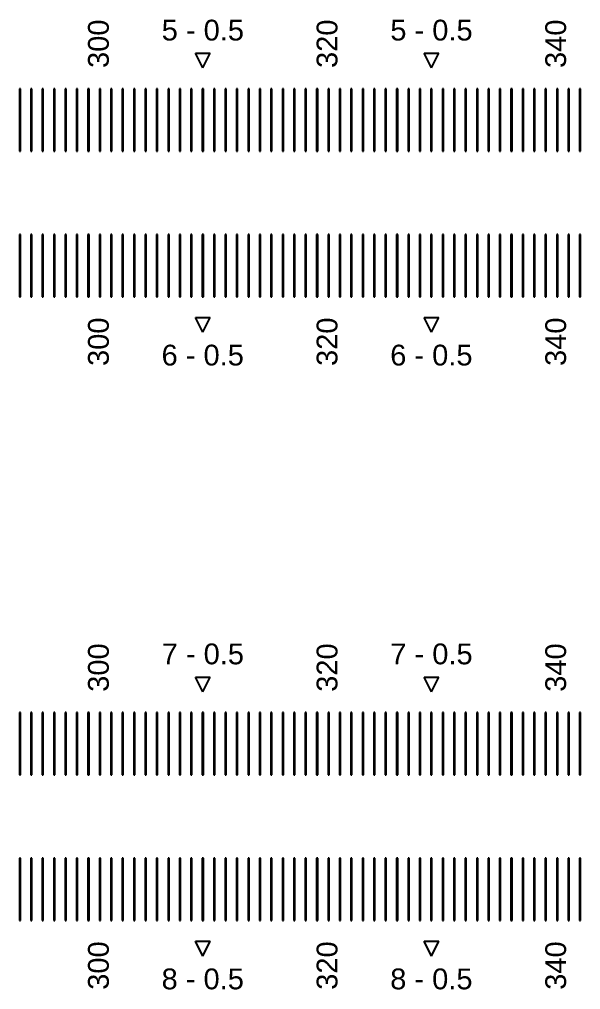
# Model space of a CAD drawing. Extents: x -24493 to 76507, y 84496 to 185496.
# Drawn here: x 26248.8 to 26518.8, y 114200.2 to 114666.7 of the extents above; entities that cross this region are included whole.
import ezdxf

# ---------------------------------------------------------------- set-up
doc = ezdxf.new("R2010")
doc.units = 13
doc.layers.add('CL - Label-1', color=120, linetype='Continuous')
doc.layers.add('CL - Label-2', color=132, linetype='Continuous')
doc.layers.add('CL - Sub-Micro', color=7, linetype='Continuous', true_color=0x47d1ff)
doc.styles.get("Standard").update_dxf_attribs({"font": 'arial.ttf'})

msp = doc.modelspace()

# ---------------------------------------------------------------- linework, layer by layer
at = {"layer": 'CL - Label-2'}
for p, q in [((26337.04, 114643.36), (26333.5, 114650.46)), ((26333.5, 114650.46), (26340.57, 114650.46)), ((26337.04, 114643.36), (26340.57, 114650.46)), ((26447.04, 114643.36), (26443.5, 114650.46)), ((26443.5, 114650.46), (26450.57, 114650.46)), ((26447.04, 114643.36), (26450.57, 114650.46)), ((26336.99, 114516.29), (26333.45, 114523.39)), ((26333.45, 114523.39), (26340.52, 114523.39)), ((26336.99, 114516.29), (26340.52, 114523.39)), ((26446.99, 114516.29), (26443.45, 114523.39)), ((26443.45, 114523.39), (26450.52, 114523.39)), ((26446.99, 114516.29), (26450.52, 114523.39)), ((26337.04, 114343.36), (26333.5, 114350.46)), ((26333.5, 114350.46), (26340.57, 114350.46)), ((26337.04, 114343.36), (26340.57, 114350.46)), ((26447.04, 114343.36), (26443.5, 114350.46)), ((26443.5, 114350.46), (26450.57, 114350.46)), ((26447.04, 114343.36), (26450.57, 114350.46)), ((26336.99, 114216.29), (26333.45, 114223.39)), ((26333.45, 114223.39), (26340.52, 114223.39)), ((26336.99, 114216.29), (26340.52, 114223.39)), ((26446.99, 114216.29), (26443.45, 114223.39)), ((26443.45, 114223.39), (26450.52, 114223.39)), ((26446.99, 114216.29), (26450.52, 114223.39))]:
    msp.add_line(p, q, dxfattribs=at)
at = {"layer": 'CL - Sub-Micro'}
for p, q in [((26248.79, 114633.36), (26248.79, 114603.36)), ((26249.29, 114633.36), (26248.79, 114633.36)), ((26249.29, 114603.36), (26249.29, 114633.36)), ((26254.29, 114633.36), (26254.29, 114603.36)), ((26254.79, 114633.36), (26254.29, 114633.36)), ((26254.79, 114603.36), (26254.79, 114633.36)), ((26259.79, 114633.36), (26259.79, 114603.36)), ((26260.29, 114633.36), (26259.79, 114633.36)), ((26260.29, 114603.36), (26260.29, 114633.36)), ((26265.29, 114633.36), (26265.29, 114603.36)), ((26265.79, 114633.36), (26265.29, 114633.36)), ((26265.79, 114603.36), (26265.79, 114633.36)), ((26270.79, 114633.36), (26270.79, 114603.36)), ((26271.29, 114633.36), (26270.79, 114633.36)), ((26271.29, 114603.36), (26271.29, 114633.36)), ((26276.29, 114633.36), (26276.29, 114603.36)), ((26276.79, 114633.36), (26276.29, 114633.36)), ((26276.79, 114603.36), (26276.79, 114633.36)), ((26281.79, 114633.36), (26281.79, 114603.36)), ((26282.29, 114633.36), (26281.79, 114633.36)), ((26282.29, 114603.36), (26282.29, 114633.36)), ((26287.29, 114633.36), (26287.29, 114603.36)), ((26287.79, 114633.36), (26287.29, 114633.36)), ((26287.79, 114603.36), (26287.79, 114633.36)), ((26292.79, 114633.36), (26292.79, 114603.36)), ((26293.29, 114633.36), (26292.79, 114633.36)), ((26293.29, 114603.36), (26293.29, 114633.36)), ((26298.29, 114633.36), (26298.29, 114603.36)), ((26298.79, 114633.36), (26298.29, 114633.36)), ((26298.79, 114603.36), (26298.79, 114633.36)), ((26303.79, 114633.36), (26303.79, 114603.36)), ((26304.29, 114633.36), (26303.79, 114633.36)), ((26304.29, 114603.36), (26304.29, 114633.36)), ((26309.29, 114633.36), (26309.29, 114603.36)), ((26309.79, 114633.36), (26309.29, 114633.36)), ((26309.79, 114603.36), (26309.79, 114633.36)), ((26314.79, 114633.36), (26314.79, 114603.36)), ((26315.29, 114633.36), (26314.79, 114633.36)), ((26315.29, 114603.36), (26315.29, 114633.36)), ((26320.29, 114633.36), (26320.29, 114603.36)), ((26320.79, 114633.36), (26320.29, 114633.36)), ((26320.79, 114603.36), (26320.79, 114633.36)), ((26325.79, 114633.36), (26325.79, 114603.36)), ((26326.29, 114633.36), (26325.79, 114633.36)), ((26326.29, 114603.36), (26326.29, 114633.36)), ((26331.29, 114633.36), (26331.29, 114603.36)), ((26331.79, 114633.36), (26331.29, 114633.36)), ((26331.79, 114603.36), (26331.79, 114633.36)), ((26336.79, 114633.36), (26336.79, 114603.36)), ((26337.29, 114633.36), (26336.79, 114633.36)), ((26337.29, 114603.36), (26337.29, 114633.36)), ((26342.29, 114633.36), (26342.29, 114603.36)), ((26342.79, 114633.36), (26342.29, 114633.36)), ((26342.79, 114603.36), (26342.79, 114633.36)), ((26347.79, 114633.36), (26347.79, 114603.36)), ((26348.29, 114633.36), (26347.79, 114633.36)), ((26348.29, 114603.36), (26348.29, 114633.36)), ((26353.29, 114633.36), (26353.29, 114603.36)), ((26353.79, 114633.36), (26353.29, 114633.36)), ((26353.79, 114603.36), (26353.79, 114633.36)), ((26358.79, 114633.36), (26358.79, 114603.36)), ((26359.29, 114633.36), (26358.79, 114633.36)), ((26359.29, 114603.36), (26359.29, 114633.36)), ((26364.29, 114633.36), (26364.29, 114603.36)), ((26364.79, 114633.36), (26364.29, 114633.36)), ((26364.79, 114603.36), (26364.79, 114633.36)), ((26369.79, 114633.36), (26369.79, 114603.36)), ((26370.29, 114633.36), (26369.79, 114633.36)), ((26370.29, 114603.36), (26370.29, 114633.36)), ((26375.29, 114633.36), (26375.29, 114603.36)), ((26375.79, 114633.36), (26375.29, 114633.36)), ((26375.79, 114603.36), (26375.79, 114633.36)), ((26380.79, 114633.36), (26380.79, 114603.36)), ((26381.29, 114633.36), (26380.79, 114633.36)), ((26381.29, 114603.36), (26381.29, 114633.36)), ((26386.29, 114633.36), (26386.29, 114603.36)), ((26386.79, 114633.36), (26386.29, 114633.36)), ((26386.79, 114603.36), (26386.79, 114633.36)), ((26391.79, 114633.36), (26391.79, 114603.36)), ((26392.29, 114633.36), (26391.79, 114633.36)), ((26392.29, 114603.36), (26392.29, 114633.36)), ((26397.29, 114633.36), (26397.29, 114603.36)), ((26397.79, 114633.36), (26397.29, 114633.36)), ((26397.79, 114603.36), (26397.79, 114633.36)), ((26402.79, 114633.36), (26402.79, 114603.36)), ((26403.29, 114633.36), (26402.79, 114633.36)), ((26403.29, 114603.36), (26403.29, 114633.36)), ((26408.29, 114633.36), (26408.29, 114603.36)), ((26408.79, 114633.36), (26408.29, 114633.36)), ((26408.79, 114603.36), (26408.79, 114633.36)), ((26413.79, 114633.36), (26413.79, 114603.36)), ((26414.29, 114633.36), (26413.79, 114633.36)), ((26414.29, 114603.36), (26414.29, 114633.36)), ((26419.29, 114633.36), (26419.29, 114603.36)), ((26419.79, 114633.36), (26419.29, 114633.36)), ((26419.79, 114603.36), (26419.79, 114633.36)), ((26424.79, 114633.36), (26424.79, 114603.36)), ((26425.29, 114633.36), (26424.79, 114633.36)), ((26425.29, 114603.36), (26425.29, 114633.36)), ((26430.29, 114633.36), (26430.29, 114603.36)), ((26430.79, 114633.36), (26430.29, 114633.36)), ((26430.79, 114603.36), (26430.79, 114633.36)), ((26435.79, 114633.36), (26435.79, 114603.36)), ((26436.29, 114633.36), (26435.79, 114633.36)), ((26436.29, 114603.36), (26436.29, 114633.36)), ((26441.29, 114633.36), (26441.29, 114603.36)), ((26441.79, 114633.36), (26441.29, 114633.36)), ((26441.79, 114603.36), (26441.79, 114633.36)), ((26446.79, 114633.36), (26446.79, 114603.36)), ((26447.29, 114633.36), (26446.79, 114633.36)), ((26447.29, 114603.36), (26447.29, 114633.36)), ((26452.29, 114633.36), (26452.29, 114603.36)), ((26452.79, 114633.36), (26452.29, 114633.36)), ((26452.79, 114603.36), (26452.79, 114633.36)), ((26457.79, 114633.36), (26457.79, 114603.36)), ((26458.29, 114633.36), (26457.79, 114633.36)), ((26458.29, 114603.36), (26458.29, 114633.36)), ((26463.29, 114633.36), (26463.29, 114603.36)), ((26463.79, 114633.36), (26463.29, 114633.36)), ((26463.79, 114603.36), (26463.79, 114633.36)), ((26468.79, 114633.36), (26468.79, 114603.36)), ((26469.29, 114633.36), (26468.79, 114633.36)), ((26469.29, 114603.36), (26469.29, 114633.36)), ((26474.29, 114633.36), (26474.29, 114603.36)), ((26474.79, 114633.36), (26474.29, 114633.36)), ((26474.79, 114603.36), (26474.79, 114633.36)), ((26479.79, 114633.36), (26479.79, 114603.36)), ((26480.29, 114633.36), (26479.79, 114633.36)), ((26480.29, 114603.36), (26480.29, 114633.36)), ((26485.29, 114633.36), (26485.29, 114603.36)), ((26485.79, 114633.36), (26485.29, 114633.36)), ((26485.79, 114603.36), (26485.79, 114633.36)), ((26490.79, 114633.36), (26490.79, 114603.36)), ((26491.29, 114633.36), (26490.79, 114633.36)), ((26491.29, 114603.36), (26491.29, 114633.36)), ((26496.29, 114633.36), (26496.29, 114603.36)), ((26496.79, 114633.36), (26496.29, 114633.36)), ((26496.79, 114603.36), (26496.79, 114633.36)), ((26501.79, 114633.36), (26501.79, 114603.36)), ((26502.29, 114633.36), (26501.79, 114633.36)), ((26502.29, 114603.36), (26502.29, 114633.36)), ((26507.29, 114633.36), (26507.29, 114603.36)), ((26507.79, 114633.36), (26507.29, 114633.36)), ((26507.79, 114603.36), (26507.79, 114633.36)), ((26512.79, 114633.36), (26512.79, 114603.36)), ((26513.29, 114633.36), (26512.79, 114633.36)), ((26513.29, 114603.36), (26513.29, 114633.36)), ((26518.29, 114633.36), (26518.29, 114603.36)), ((26518.79, 114633.36), (26518.29, 114633.36)), ((26518.79, 114603.36), (26518.79, 114633.36)), ((26248.79, 114603.36), (26249.29, 114603.36)), ((26254.29, 114603.36), (26254.79, 114603.36)), ((26259.79, 114603.36), (26260.29, 114603.36)), ((26265.29, 114603.36), (26265.79, 114603.36)), ((26270.79, 114603.36), (26271.29, 114603.36)), ((26276.29, 114603.36), (26276.79, 114603.36)), ((26281.79, 114603.36), (26282.29, 114603.36)), ((26287.29, 114603.36), (26287.79, 114603.36)), ((26292.79, 114603.36), (26293.29, 114603.36)), ((26298.29, 114603.36), (26298.79, 114603.36)), ((26303.79, 114603.36), (26304.29, 114603.36)), ((26309.29, 114603.36), (26309.79, 114603.36)), ((26314.79, 114603.36), (26315.29, 114603.36)), ((26320.29, 114603.36), (26320.79, 114603.36)), ((26325.79, 114603.36), (26326.29, 114603.36)), ((26331.29, 114603.36), (26331.79, 114603.36)), ((26336.79, 114603.36), (26337.29, 114603.36)), ((26342.29, 114603.36), (26342.79, 114603.36)), ((26347.79, 114603.36), (26348.29, 114603.36)), ((26353.29, 114603.36), (26353.79, 114603.36)), ((26358.79, 114603.36), (26359.29, 114603.36)), ((26364.29, 114603.36), (26364.79, 114603.36)), ((26369.79, 114603.36), (26370.29, 114603.36)), ((26375.29, 114603.36), (26375.79, 114603.36)), ((26380.79, 114603.36), (26381.29, 114603.36)), ((26386.29, 114603.36), (26386.79, 114603.36)), ((26391.79, 114603.36), (26392.29, 114603.36)), ((26397.29, 114603.36), (26397.79, 114603.36)), ((26402.79, 114603.36), (26403.29, 114603.36)), ((26408.29, 114603.36), (26408.79, 114603.36)), ((26413.79, 114603.36), (26414.29, 114603.36)), ((26419.29, 114603.36), (26419.79, 114603.36)), ((26424.79, 114603.36), (26425.29, 114603.36)), ((26430.29, 114603.36), (26430.79, 114603.36)), ((26435.79, 114603.36), (26436.29, 114603.36)), ((26441.29, 114603.36), (26441.79, 114603.36)), ((26446.79, 114603.36), (26447.29, 114603.36)), ((26452.29, 114603.36), (26452.79, 114603.36)), ((26457.79, 114603.36), (26458.29, 114603.36)), ((26463.29, 114603.36), (26463.79, 114603.36)), ((26468.79, 114603.36), (26469.29, 114603.36)), ((26474.29, 114603.36), (26474.79, 114603.36)), ((26479.79, 114603.36), (26480.29, 114603.36)), ((26485.29, 114603.36), (26485.79, 114603.36)), ((26490.79, 114603.36), (26491.29, 114603.36)), ((26496.29, 114603.36), (26496.79, 114603.36)), ((26501.79, 114603.36), (26502.29, 114603.36)), ((26507.29, 114603.36), (26507.79, 114603.36)), ((26512.79, 114603.36), (26513.29, 114603.36)), ((26518.29, 114603.36), (26518.79, 114603.36)), ((26248.79, 114563.36), (26248.79, 114533.36)), ((26249.29, 114563.36), (26248.79, 114563.36)), ((26249.29, 114533.36), (26249.29, 114563.36)), ((26254.29, 114563.36), (26254.29, 114533.36)), ((26254.79, 114563.36), (26254.29, 114563.36)), ((26254.79, 114533.36), (26254.79, 114563.36)), ((26259.79, 114563.36), (26259.79, 114533.36)), ((26260.29, 114563.36), (26259.79, 114563.36)), ((26260.29, 114533.36), (26260.29, 114563.36)), ((26265.29, 114563.36), (26265.29, 114533.36)), ((26265.79, 114563.36), (26265.29, 114563.36)), ((26265.79, 114533.36), (26265.79, 114563.36)), ((26270.79, 114563.36), (26270.79, 114533.36)), ((26271.29, 114563.36), (26270.79, 114563.36)), ((26271.29, 114533.36), (26271.29, 114563.36)), ((26276.29, 114563.36), (26276.29, 114533.36)), ((26276.79, 114563.36), (26276.29, 114563.36)), ((26276.79, 114533.36), (26276.79, 114563.36)), ((26281.79, 114563.36), (26281.79, 114533.36)), ((26282.29, 114563.36), (26281.79, 114563.36)), ((26282.29, 114533.36), (26282.29, 114563.36)), ((26287.29, 114563.36), (26287.29, 114533.36)), ((26287.79, 114563.36), (26287.29, 114563.36)), ((26287.79, 114533.36), (26287.79, 114563.36)), ((26292.79, 114563.36), (26292.79, 114533.36)), ((26293.29, 114563.36), (26292.79, 114563.36)), ((26293.29, 114533.36), (26293.29, 114563.36)), ((26298.29, 114563.36), (26298.29, 114533.36)), ((26298.79, 114563.36), (26298.29, 114563.36)), ((26298.79, 114533.36), (26298.79, 114563.36)), ((26303.79, 114563.36), (26303.79, 114533.36)), ((26304.29, 114563.36), (26303.79, 114563.36)), ((26304.29, 114533.36), (26304.29, 114563.36)), ((26309.29, 114563.36), (26309.29, 114533.36)), ((26309.79, 114563.36), (26309.29, 114563.36)), ((26309.79, 114533.36), (26309.79, 114563.36)), ((26314.79, 114563.36), (26314.79, 114533.36)), ((26315.29, 114563.36), (26314.79, 114563.36)), ((26315.29, 114533.36), (26315.29, 114563.36)), ((26320.29, 114563.36), (26320.29, 114533.36)), ((26320.79, 114563.36), (26320.29, 114563.36)), ((26320.79, 114533.36), (26320.79, 114563.36)), ((26325.79, 114563.36), (26325.79, 114533.36)), ((26326.29, 114563.36), (26325.79, 114563.36)), ((26326.29, 114533.36), (26326.29, 114563.36)), ((26331.29, 114563.36), (26331.29, 114533.36)), ((26331.79, 114563.36), (26331.29, 114563.36)), ((26331.79, 114533.36), (26331.79, 114563.36)), ((26336.79, 114563.36), (26336.79, 114533.36)), ((26337.29, 114563.36), (26336.79, 114563.36)), ((26337.29, 114533.36), (26337.29, 114563.36)), ((26342.29, 114563.36), (26342.29, 114533.36)), ((26342.79, 114563.36), (26342.29, 114563.36)), ((26342.79, 114533.36), (26342.79, 114563.36)), ((26347.79, 114563.36), (26347.79, 114533.36)), ((26348.29, 114563.36), (26347.79, 114563.36)), ((26348.29, 114533.36), (26348.29, 114563.36)), ((26353.29, 114563.36), (26353.29, 114533.36)), ((26353.79, 114563.36), (26353.29, 114563.36)), ((26353.79, 114533.36), (26353.79, 114563.36)), ((26358.79, 114563.36), (26358.79, 114533.36)), ((26359.29, 114563.36), (26358.79, 114563.36)), ((26359.29, 114533.36), (26359.29, 114563.36)), ((26364.29, 114563.36), (26364.29, 114533.36)), ((26364.79, 114563.36), (26364.29, 114563.36)), ((26364.79, 114533.36), (26364.79, 114563.36)), ((26369.79, 114563.36), (26369.79, 114533.36)), ((26370.29, 114563.36), (26369.79, 114563.36)), ((26370.29, 114533.36), (26370.29, 114563.36)), ((26375.29, 114563.36), (26375.29, 114533.36)), ((26375.79, 114563.36), (26375.29, 114563.36)), ((26375.79, 114533.36), (26375.79, 114563.36)), ((26380.79, 114563.36), (26380.79, 114533.36)), ((26381.29, 114563.36), (26380.79, 114563.36)), ((26381.29, 114533.36), (26381.29, 114563.36)), ((26386.29, 114563.36), (26386.29, 114533.36)), ((26386.79, 114563.36), (26386.29, 114563.36)), ((26386.79, 114533.36), (26386.79, 114563.36)), ((26391.79, 114563.36), (26391.79, 114533.36)), ((26392.29, 114563.36), (26391.79, 114563.36)), ((26392.29, 114533.36), (26392.29, 114563.36)), ((26397.29, 114563.36), (26397.29, 114533.36)), ((26397.79, 114563.36), (26397.29, 114563.36)), ((26397.79, 114533.36), (26397.79, 114563.36)), ((26402.79, 114563.36), (26402.79, 114533.36)), ((26403.29, 114563.36), (26402.79, 114563.36)), ((26403.29, 114533.36), (26403.29, 114563.36)), ((26408.29, 114563.36), (26408.29, 114533.36)), ((26408.79, 114563.36), (26408.29, 114563.36)), ((26408.79, 114533.36), (26408.79, 114563.36)), ((26413.79, 114563.36), (26413.79, 114533.36)), ((26414.29, 114563.36), (26413.79, 114563.36)), ((26414.29, 114533.36), (26414.29, 114563.36)), ((26419.29, 114563.36), (26419.29, 114533.36)), ((26419.79, 114563.36), (26419.29, 114563.36)), ((26419.79, 114533.36), (26419.79, 114563.36)), ((26424.79, 114563.36), (26424.79, 114533.36)), ((26425.29, 114563.36), (26424.79, 114563.36)), ((26425.29, 114533.36), (26425.29, 114563.36)), ((26430.29, 114563.36), (26430.29, 114533.36)), ((26430.79, 114563.36), (26430.29, 114563.36)), ((26430.79, 114533.36), (26430.79, 114563.36)), ((26435.79, 114563.36), (26435.79, 114533.36)), ((26436.29, 114563.36), (26435.79, 114563.36)), ((26436.29, 114533.36), (26436.29, 114563.36)), ((26441.29, 114563.36), (26441.29, 114533.36)), ((26441.79, 114563.36), (26441.29, 114563.36)), ((26441.79, 114533.36), (26441.79, 114563.36)), ((26446.79, 114563.36), (26446.79, 114533.36)), ((26447.29, 114563.36), (26446.79, 114563.36)), ((26447.29, 114533.36), (26447.29, 114563.36)), ((26452.29, 114563.36), (26452.29, 114533.36)), ((26452.79, 114563.36), (26452.29, 114563.36)), ((26452.79, 114533.36), (26452.79, 114563.36)), ((26457.79, 114563.36), (26457.79, 114533.36)), ((26458.29, 114563.36), (26457.79, 114563.36)), ((26458.29, 114533.36), (26458.29, 114563.36)), ((26463.29, 114563.36), (26463.29, 114533.36)), ((26463.79, 114563.36), (26463.29, 114563.36)), ((26463.79, 114533.36), (26463.79, 114563.36)), ((26468.79, 114563.36), (26468.79, 114533.36)), ((26469.29, 114563.36), (26468.79, 114563.36)), ((26469.29, 114533.36), (26469.29, 114563.36)), ((26474.29, 114563.36), (26474.29, 114533.36)), ((26474.79, 114563.36), (26474.29, 114563.36)), ((26474.79, 114533.36), (26474.79, 114563.36)), ((26479.79, 114563.36), (26479.79, 114533.36)), ((26480.29, 114563.36), (26479.79, 114563.36)), ((26480.29, 114533.36), (26480.29, 114563.36)), ((26485.29, 114563.36), (26485.29, 114533.36)), ((26485.79, 114563.36), (26485.29, 114563.36)), ((26485.79, 114533.36), (26485.79, 114563.36)), ((26490.79, 114563.36), (26490.79, 114533.36)), ((26491.29, 114563.36), (26490.79, 114563.36)), ((26491.29, 114533.36), (26491.29, 114563.36)), ((26496.29, 114563.36), (26496.29, 114533.36)), ((26496.79, 114563.36), (26496.29, 114563.36)), ((26496.79, 114533.36), (26496.79, 114563.36)), ((26501.79, 114563.36), (26501.79, 114533.36)), ((26502.29, 114563.36), (26501.79, 114563.36)), ((26502.29, 114533.36), (26502.29, 114563.36)), ((26507.29, 114563.36), (26507.29, 114533.36)), ((26507.79, 114563.36), (26507.29, 114563.36)), ((26507.79, 114533.36), (26507.79, 114563.36)), ((26512.79, 114563.36), (26512.79, 114533.36)), ((26513.29, 114563.36), (26512.79, 114563.36)), ((26513.29, 114533.36), (26513.29, 114563.36)), ((26518.29, 114563.36), (26518.29, 114533.36)), ((26518.79, 114563.36), (26518.29, 114563.36)), ((26518.79, 114533.36), (26518.79, 114563.36)), ((26248.79, 114533.36), (26249.29, 114533.36)), ((26254.29, 114533.36), (26254.79, 114533.36)), ((26259.79, 114533.36), (26260.29, 114533.36)), ((26265.29, 114533.36), (26265.79, 114533.36)), ((26270.79, 114533.36), (26271.29, 114533.36)), ((26276.29, 114533.36), (26276.79, 114533.36)), ((26281.79, 114533.36), (26282.29, 114533.36)), ((26287.29, 114533.36), (26287.79, 114533.36)), ((26292.79, 114533.36), (26293.29, 114533.36)), ((26298.29, 114533.36), (26298.79, 114533.36)), ((26303.79, 114533.36), (26304.29, 114533.36)), ((26309.29, 114533.36), (26309.79, 114533.36)), ((26314.79, 114533.36), (26315.29, 114533.36)), ((26320.29, 114533.36), (26320.79, 114533.36)), ((26325.79, 114533.36), (26326.29, 114533.36)), ((26331.29, 114533.36), (26331.79, 114533.36)), ((26336.79, 114533.36), (26337.29, 114533.36)), ((26342.29, 114533.36), (26342.79, 114533.36)), ((26347.79, 114533.36), (26348.29, 114533.36)), ((26353.29, 114533.36), (26353.79, 114533.36)), ((26358.79, 114533.36), (26359.29, 114533.36)), ((26364.29, 114533.36), (26364.79, 114533.36)), ((26369.79, 114533.36), (26370.29, 114533.36)), ((26375.29, 114533.36), (26375.79, 114533.36)), ((26380.79, 114533.36), (26381.29, 114533.36)), ((26386.29, 114533.36), (26386.79, 114533.36)), ((26391.79, 114533.36), (26392.29, 114533.36)), ((26397.29, 114533.36), (26397.79, 114533.36)), ((26402.79, 114533.36), (26403.29, 114533.36)), ((26408.29, 114533.36), (26408.79, 114533.36)), ((26413.79, 114533.36), (26414.29, 114533.36)), ((26419.29, 114533.36), (26419.79, 114533.36)), ((26424.79, 114533.36), (26425.29, 114533.36)), ((26430.29, 114533.36), (26430.79, 114533.36)), ((26435.79, 114533.36), (26436.29, 114533.36)), ((26441.29, 114533.36), (26441.79, 114533.36)), ((26446.79, 114533.36), (26447.29, 114533.36)), ((26452.29, 114533.36), (26452.79, 114533.36)), ((26457.79, 114533.36), (26458.29, 114533.36)), ((26463.29, 114533.36), (26463.79, 114533.36)), ((26468.79, 114533.36), (26469.29, 114533.36)), ((26474.29, 114533.36), (26474.79, 114533.36)), ((26479.79, 114533.36), (26480.29, 114533.36)), ((26485.29, 114533.36), (26485.79, 114533.36)), ((26490.79, 114533.36), (26491.29, 114533.36)), ((26496.29, 114533.36), (26496.79, 114533.36)), ((26501.79, 114533.36), (26502.29, 114533.36)), ((26507.29, 114533.36), (26507.79, 114533.36)), ((26512.79, 114533.36), (26513.29, 114533.36)), ((26518.29, 114533.36), (26518.79, 114533.36)), ((26248.79, 114333.36), (26248.79, 114303.36)), ((26249.29, 114333.36), (26248.79, 114333.36)), ((26249.29, 114303.36), (26249.29, 114333.36)), ((26254.29, 114333.36), (26254.29, 114303.36)), ((26254.79, 114333.36), (26254.29, 114333.36)), ((26254.79, 114303.36), (26254.79, 114333.36)), ((26259.79, 114333.36), (26259.79, 114303.36)), ((26260.29, 114333.36), (26259.79, 114333.36)), ((26260.29, 114303.36), (26260.29, 114333.36)), ((26265.29, 114333.36), (26265.29, 114303.36)), ((26265.79, 114333.36), (26265.29, 114333.36)), ((26265.79, 114303.36), (26265.79, 114333.36)), ((26270.79, 114333.36), (26270.79, 114303.36)), ((26271.29, 114333.36), (26270.79, 114333.36)), ((26271.29, 114303.36), (26271.29, 114333.36)), ((26276.29, 114333.36), (26276.29, 114303.36)), ((26276.79, 114333.36), (26276.29, 114333.36)), ((26276.79, 114303.36), (26276.79, 114333.36)), ((26281.79, 114333.36), (26281.79, 114303.36)), ((26282.29, 114333.36), (26281.79, 114333.36)), ((26282.29, 114303.36), (26282.29, 114333.36)), ((26287.29, 114333.36), (26287.29, 114303.36)), ((26287.79, 114333.36), (26287.29, 114333.36)), ((26287.79, 114303.36), (26287.79, 114333.36)), ((26292.79, 114333.36), (26292.79, 114303.36)), ((26293.29, 114333.36), (26292.79, 114333.36)), ((26293.29, 114303.36), (26293.29, 114333.36)), ((26298.29, 114333.36), (26298.29, 114303.36)), ((26298.79, 114333.36), (26298.29, 114333.36)), ((26298.79, 114303.36), (26298.79, 114333.36)), ((26303.79, 114333.36), (26303.79, 114303.36)), ((26304.29, 114333.36), (26303.79, 114333.36)), ((26304.29, 114303.36), (26304.29, 114333.36)), ((26309.29, 114333.36), (26309.29, 114303.36)), ((26309.79, 114333.36), (26309.29, 114333.36)), ((26309.79, 114303.36), (26309.79, 114333.36)), ((26314.79, 114333.36), (26314.79, 114303.36)), ((26315.29, 114333.36), (26314.79, 114333.36)), ((26315.29, 114303.36), (26315.29, 114333.36)), ((26320.29, 114333.36), (26320.29, 114303.36)), ((26320.79, 114333.36), (26320.29, 114333.36)), ((26320.79, 114303.36), (26320.79, 114333.36)), ((26325.79, 114333.36), (26325.79, 114303.36)), ((26326.29, 114333.36), (26325.79, 114333.36)), ((26326.29, 114303.36), (26326.29, 114333.36)), ((26331.29, 114333.36), (26331.29, 114303.36)), ((26331.79, 114333.36), (26331.29, 114333.36)), ((26331.79, 114303.36), (26331.79, 114333.36)), ((26336.79, 114333.36), (26336.79, 114303.36)), ((26337.29, 114333.36), (26336.79, 114333.36)), ((26337.29, 114303.36), (26337.29, 114333.36)), ((26342.29, 114333.36), (26342.29, 114303.36)), ((26342.79, 114333.36), (26342.29, 114333.36)), ((26342.79, 114303.36), (26342.79, 114333.36)), ((26347.79, 114333.36), (26347.79, 114303.36)), ((26348.29, 114333.36), (26347.79, 114333.36)), ((26348.29, 114303.36), (26348.29, 114333.36)), ((26353.29, 114333.36), (26353.29, 114303.36)), ((26353.79, 114333.36), (26353.29, 114333.36)), ((26353.79, 114303.36), (26353.79, 114333.36)), ((26358.79, 114333.36), (26358.79, 114303.36)), ((26359.29, 114333.36), (26358.79, 114333.36)), ((26359.29, 114303.36), (26359.29, 114333.36)), ((26364.29, 114333.36), (26364.29, 114303.36)), ((26364.79, 114333.36), (26364.29, 114333.36)), ((26364.79, 114303.36), (26364.79, 114333.36)), ((26369.79, 114333.36), (26369.79, 114303.36)), ((26370.29, 114333.36), (26369.79, 114333.36)), ((26370.29, 114303.36), (26370.29, 114333.36)), ((26375.29, 114333.36), (26375.29, 114303.36)), ((26375.79, 114333.36), (26375.29, 114333.36)), ((26375.79, 114303.36), (26375.79, 114333.36)), ((26380.79, 114333.36), (26380.79, 114303.36)), ((26381.29, 114333.36), (26380.79, 114333.36)), ((26381.29, 114303.36), (26381.29, 114333.36)), ((26386.29, 114333.36), (26386.29, 114303.36)), ((26386.79, 114333.36), (26386.29, 114333.36)), ((26386.79, 114303.36), (26386.79, 114333.36)), ((26391.79, 114333.36), (26391.79, 114303.36)), ((26392.29, 114333.36), (26391.79, 114333.36)), ((26392.29, 114303.36), (26392.29, 114333.36)), ((26397.29, 114333.36), (26397.29, 114303.36)), ((26397.79, 114333.36), (26397.29, 114333.36)), ((26397.79, 114303.36), (26397.79, 114333.36)), ((26402.79, 114333.36), (26402.79, 114303.36)), ((26403.29, 114333.36), (26402.79, 114333.36)), ((26403.29, 114303.36), (26403.29, 114333.36)), ((26408.29, 114333.36), (26408.29, 114303.36)), ((26408.79, 114333.36), (26408.29, 114333.36)), ((26408.79, 114303.36), (26408.79, 114333.36)), ((26413.79, 114333.36), (26413.79, 114303.36)), ((26414.29, 114333.36), (26413.79, 114333.36)), ((26414.29, 114303.36), (26414.29, 114333.36)), ((26419.29, 114333.36), (26419.29, 114303.36)), ((26419.79, 114333.36), (26419.29, 114333.36)), ((26419.79, 114303.36), (26419.79, 114333.36)), ((26424.79, 114333.36), (26424.79, 114303.36)), ((26425.29, 114333.36), (26424.79, 114333.36)), ((26425.29, 114303.36), (26425.29, 114333.36)), ((26430.29, 114333.36), (26430.29, 114303.36)), ((26430.79, 114333.36), (26430.29, 114333.36)), ((26430.79, 114303.36), (26430.79, 114333.36)), ((26435.79, 114333.36), (26435.79, 114303.36)), ((26436.29, 114333.36), (26435.79, 114333.36)), ((26436.29, 114303.36), (26436.29, 114333.36)), ((26441.29, 114333.36), (26441.29, 114303.36)), ((26441.79, 114333.36), (26441.29, 114333.36)), ((26441.79, 114303.36), (26441.79, 114333.36)), ((26446.79, 114333.36), (26446.79, 114303.36)), ((26447.29, 114333.36), (26446.79, 114333.36)), ((26447.29, 114303.36), (26447.29, 114333.36)), ((26452.29, 114333.36), (26452.29, 114303.36)), ((26452.79, 114333.36), (26452.29, 114333.36)), ((26452.79, 114303.36), (26452.79, 114333.36)), ((26457.79, 114333.36), (26457.79, 114303.36)), ((26458.29, 114333.36), (26457.79, 114333.36)), ((26458.29, 114303.36), (26458.29, 114333.36)), ((26463.29, 114333.36), (26463.29, 114303.36)), ((26463.79, 114333.36), (26463.29, 114333.36)), ((26463.79, 114303.36), (26463.79, 114333.36)), ((26468.79, 114333.36), (26468.79, 114303.36)), ((26469.29, 114333.36), (26468.79, 114333.36)), ((26469.29, 114303.36), (26469.29, 114333.36)), ((26474.29, 114333.36), (26474.29, 114303.36)), ((26474.79, 114333.36), (26474.29, 114333.36)), ((26474.79, 114303.36), (26474.79, 114333.36)), ((26479.79, 114333.36), (26479.79, 114303.36)), ((26480.29, 114333.36), (26479.79, 114333.36)), ((26480.29, 114303.36), (26480.29, 114333.36)), ((26485.29, 114333.36), (26485.29, 114303.36)), ((26485.79, 114333.36), (26485.29, 114333.36)), ((26485.79, 114303.36), (26485.79, 114333.36)), ((26490.79, 114333.36), (26490.79, 114303.36)), ((26491.29, 114333.36), (26490.79, 114333.36)), ((26491.29, 114303.36), (26491.29, 114333.36)), ((26496.29, 114333.36), (26496.29, 114303.36)), ((26496.79, 114333.36), (26496.29, 114333.36)), ((26496.79, 114303.36), (26496.79, 114333.36)), ((26501.79, 114333.36), (26501.79, 114303.36)), ((26502.29, 114333.36), (26501.79, 114333.36)), ((26502.29, 114303.36), (26502.29, 114333.36)), ((26507.29, 114333.36), (26507.29, 114303.36)), ((26507.79, 114333.36), (26507.29, 114333.36)), ((26507.79, 114303.36), (26507.79, 114333.36)), ((26512.79, 114333.36), (26512.79, 114303.36)), ((26513.29, 114333.36), (26512.79, 114333.36)), ((26513.29, 114303.36), (26513.29, 114333.36)), ((26518.29, 114333.36), (26518.29, 114303.36)), ((26518.79, 114333.36), (26518.29, 114333.36)), ((26518.79, 114303.36), (26518.79, 114333.36)), ((26248.79, 114303.36), (26249.29, 114303.36)), ((26254.29, 114303.36), (26254.79, 114303.36)), ((26259.79, 114303.36), (26260.29, 114303.36)), ((26265.29, 114303.36), (26265.79, 114303.36)), ((26270.79, 114303.36), (26271.29, 114303.36)), ((26276.29, 114303.36), (26276.79, 114303.36)), ((26281.79, 114303.36), (26282.29, 114303.36)), ((26287.29, 114303.36), (26287.79, 114303.36)), ((26292.79, 114303.36), (26293.29, 114303.36)), ((26298.29, 114303.36), (26298.79, 114303.36)), ((26303.79, 114303.36), (26304.29, 114303.36)), ((26309.29, 114303.36), (26309.79, 114303.36)), ((26314.79, 114303.36), (26315.29, 114303.36)), ((26320.29, 114303.36), (26320.79, 114303.36)), ((26325.79, 114303.36), (26326.29, 114303.36)), ((26331.29, 114303.36), (26331.79, 114303.36)), ((26336.79, 114303.36), (26337.29, 114303.36)), ((26342.29, 114303.36), (26342.79, 114303.36)), ((26347.79, 114303.36), (26348.29, 114303.36)), ((26353.29, 114303.36), (26353.79, 114303.36)), ((26358.79, 114303.36), (26359.29, 114303.36)), ((26364.29, 114303.36), (26364.79, 114303.36)), ((26369.79, 114303.36), (26370.29, 114303.36)), ((26375.29, 114303.36), (26375.79, 114303.36)), ((26380.79, 114303.36), (26381.29, 114303.36)), ((26386.29, 114303.36), (26386.79, 114303.36)), ((26391.79, 114303.36), (26392.29, 114303.36)), ((26397.29, 114303.36), (26397.79, 114303.36)), ((26402.79, 114303.36), (26403.29, 114303.36)), ((26408.29, 114303.36), (26408.79, 114303.36)), ((26413.79, 114303.36), (26414.29, 114303.36)), ((26419.29, 114303.36), (26419.79, 114303.36)), ((26424.79, 114303.36), (26425.29, 114303.36)), ((26430.29, 114303.36), (26430.79, 114303.36)), ((26435.79, 114303.36), (26436.29, 114303.36)), ((26441.29, 114303.36), (26441.79, 114303.36)), ((26446.79, 114303.36), (26447.29, 114303.36)), ((26452.29, 114303.36), (26452.79, 114303.36)), ((26457.79, 114303.36), (26458.29, 114303.36)), ((26463.29, 114303.36), (26463.79, 114303.36)), ((26468.79, 114303.36), (26469.29, 114303.36)), ((26474.29, 114303.36), (26474.79, 114303.36)), ((26479.79, 114303.36), (26480.29, 114303.36)), ((26485.29, 114303.36), (26485.79, 114303.36)), ((26490.79, 114303.36), (26491.29, 114303.36)), ((26496.29, 114303.36), (26496.79, 114303.36)), ((26501.79, 114303.36), (26502.29, 114303.36)), ((26507.29, 114303.36), (26507.79, 114303.36)), ((26512.79, 114303.36), (26513.29, 114303.36)), ((26518.29, 114303.36), (26518.79, 114303.36)), ((26248.79, 114263.36), (26248.79, 114233.36)), ((26249.29, 114263.36), (26248.79, 114263.36)), ((26249.29, 114233.36), (26249.29, 114263.36)), ((26254.29, 114263.36), (26254.29, 114233.36)), ((26254.79, 114263.36), (26254.29, 114263.36)), ((26254.79, 114233.36), (26254.79, 114263.36)), ((26259.79, 114263.36), (26259.79, 114233.36)), ((26260.29, 114263.36), (26259.79, 114263.36)), ((26260.29, 114233.36), (26260.29, 114263.36)), ((26265.29, 114263.36), (26265.29, 114233.36)), ((26265.79, 114263.36), (26265.29, 114263.36)), ((26265.79, 114233.36), (26265.79, 114263.36)), ((26270.79, 114263.36), (26270.79, 114233.36)), ((26271.29, 114263.36), (26270.79, 114263.36)), ((26271.29, 114233.36), (26271.29, 114263.36)), ((26276.29, 114263.36), (26276.29, 114233.36)), ((26276.79, 114263.36), (26276.29, 114263.36)), ((26276.79, 114233.36), (26276.79, 114263.36)), ((26281.79, 114263.36), (26281.79, 114233.36)), ((26282.29, 114263.36), (26281.79, 114263.36)), ((26282.29, 114233.36), (26282.29, 114263.36)), ((26287.29, 114263.36), (26287.29, 114233.36)), ((26287.79, 114263.36), (26287.29, 114263.36)), ((26287.79, 114233.36), (26287.79, 114263.36)), ((26292.79, 114263.36), (26292.79, 114233.36)), ((26293.29, 114263.36), (26292.79, 114263.36)), ((26293.29, 114233.36), (26293.29, 114263.36)), ((26298.29, 114263.36), (26298.29, 114233.36)), ((26298.79, 114263.36), (26298.29, 114263.36)), ((26298.79, 114233.36), (26298.79, 114263.36)), ((26303.79, 114263.36), (26303.79, 114233.36)), ((26304.29, 114263.36), (26303.79, 114263.36)), ((26304.29, 114233.36), (26304.29, 114263.36)), ((26309.29, 114263.36), (26309.29, 114233.36)), ((26309.79, 114263.36), (26309.29, 114263.36)), ((26309.79, 114233.36), (26309.79, 114263.36)), ((26314.79, 114263.36), (26314.79, 114233.36)), ((26315.29, 114263.36), (26314.79, 114263.36)), ((26315.29, 114233.36), (26315.29, 114263.36)), ((26320.29, 114263.36), (26320.29, 114233.36)), ((26320.79, 114263.36), (26320.29, 114263.36)), ((26320.79, 114233.36), (26320.79, 114263.36)), ((26325.79, 114263.36), (26325.79, 114233.36)), ((26326.29, 114263.36), (26325.79, 114263.36)), ((26326.29, 114233.36), (26326.29, 114263.36)), ((26331.29, 114263.36), (26331.29, 114233.36)), ((26331.79, 114263.36), (26331.29, 114263.36)), ((26331.79, 114233.36), (26331.79, 114263.36)), ((26336.79, 114263.36), (26336.79, 114233.36)), ((26337.29, 114263.36), (26336.79, 114263.36)), ((26337.29, 114233.36), (26337.29, 114263.36)), ((26342.29, 114263.36), (26342.29, 114233.36)), ((26342.79, 114263.36), (26342.29, 114263.36)), ((26342.79, 114233.36), (26342.79, 114263.36)), ((26347.79, 114263.36), (26347.79, 114233.36)), ((26348.29, 114263.36), (26347.79, 114263.36)), ((26348.29, 114233.36), (26348.29, 114263.36)), ((26353.29, 114263.36), (26353.29, 114233.36)), ((26353.79, 114263.36), (26353.29, 114263.36)), ((26353.79, 114233.36), (26353.79, 114263.36)), ((26358.79, 114263.36), (26358.79, 114233.36)), ((26359.29, 114263.36), (26358.79, 114263.36)), ((26359.29, 114233.36), (26359.29, 114263.36)), ((26364.29, 114263.36), (26364.29, 114233.36)), ((26364.79, 114263.36), (26364.29, 114263.36)), ((26364.79, 114233.36), (26364.79, 114263.36)), ((26369.79, 114263.36), (26369.79, 114233.36)), ((26370.29, 114263.36), (26369.79, 114263.36)), ((26370.29, 114233.36), (26370.29, 114263.36)), ((26375.29, 114263.36), (26375.29, 114233.36)), ((26375.79, 114263.36), (26375.29, 114263.36)), ((26375.79, 114233.36), (26375.79, 114263.36)), ((26380.79, 114263.36), (26380.79, 114233.36)), ((26381.29, 114263.36), (26380.79, 114263.36)), ((26381.29, 114233.36), (26381.29, 114263.36)), ((26386.29, 114263.36), (26386.29, 114233.36)), ((26386.79, 114263.36), (26386.29, 114263.36)), ((26386.79, 114233.36), (26386.79, 114263.36)), ((26391.79, 114263.36), (26391.79, 114233.36)), ((26392.29, 114263.36), (26391.79, 114263.36)), ((26392.29, 114233.36), (26392.29, 114263.36)), ((26397.29, 114263.36), (26397.29, 114233.36)), ((26397.79, 114263.36), (26397.29, 114263.36)), ((26397.79, 114233.36), (26397.79, 114263.36)), ((26402.79, 114263.36), (26402.79, 114233.36)), ((26403.29, 114263.36), (26402.79, 114263.36)), ((26403.29, 114233.36), (26403.29, 114263.36)), ((26408.29, 114263.36), (26408.29, 114233.36)), ((26408.79, 114263.36), (26408.29, 114263.36)), ((26408.79, 114233.36), (26408.79, 114263.36)), ((26413.79, 114263.36), (26413.79, 114233.36)), ((26414.29, 114263.36), (26413.79, 114263.36)), ((26414.29, 114233.36), (26414.29, 114263.36)), ((26419.29, 114263.36), (26419.29, 114233.36)), ((26419.79, 114263.36), (26419.29, 114263.36)), ((26419.79, 114233.36), (26419.79, 114263.36)), ((26424.79, 114263.36), (26424.79, 114233.36)), ((26425.29, 114263.36), (26424.79, 114263.36)), ((26425.29, 114233.36), (26425.29, 114263.36)), ((26430.29, 114263.36), (26430.29, 114233.36)), ((26430.79, 114263.36), (26430.29, 114263.36)), ((26430.79, 114233.36), (26430.79, 114263.36)), ((26435.79, 114263.36), (26435.79, 114233.36)), ((26436.29, 114263.36), (26435.79, 114263.36)), ((26436.29, 114233.36), (26436.29, 114263.36)), ((26441.29, 114263.36), (26441.29, 114233.36)), ((26441.79, 114263.36), (26441.29, 114263.36)), ((26441.79, 114233.36), (26441.79, 114263.36)), ((26446.79, 114263.36), (26446.79, 114233.36)), ((26447.29, 114263.36), (26446.79, 114263.36)), ((26447.29, 114233.36), (26447.29, 114263.36)), ((26452.29, 114263.36), (26452.29, 114233.36)), ((26452.79, 114263.36), (26452.29, 114263.36)), ((26452.79, 114233.36), (26452.79, 114263.36)), ((26457.79, 114263.36), (26457.79, 114233.36)), ((26458.29, 114263.36), (26457.79, 114263.36)), ((26458.29, 114233.36), (26458.29, 114263.36)), ((26463.29, 114263.36), (26463.29, 114233.36)), ((26463.79, 114263.36), (26463.29, 114263.36)), ((26463.79, 114233.36), (26463.79, 114263.36)), ((26468.79, 114263.36), (26468.79, 114233.36)), ((26469.29, 114263.36), (26468.79, 114263.36)), ((26469.29, 114233.36), (26469.29, 114263.36)), ((26474.29, 114263.36), (26474.29, 114233.36)), ((26474.79, 114263.36), (26474.29, 114263.36)), ((26474.79, 114233.36), (26474.79, 114263.36)), ((26479.79, 114263.36), (26479.79, 114233.36)), ((26480.29, 114263.36), (26479.79, 114263.36)), ((26480.29, 114233.36), (26480.29, 114263.36)), ((26485.29, 114263.36), (26485.29, 114233.36)), ((26485.79, 114263.36), (26485.29, 114263.36)), ((26485.79, 114233.36), (26485.79, 114263.36)), ((26490.79, 114263.36), (26490.79, 114233.36)), ((26491.29, 114263.36), (26490.79, 114263.36)), ((26491.29, 114233.36), (26491.29, 114263.36)), ((26496.29, 114263.36), (26496.29, 114233.36)), ((26496.79, 114263.36), (26496.29, 114263.36)), ((26496.79, 114233.36), (26496.79, 114263.36)), ((26501.79, 114263.36), (26501.79, 114233.36)), ((26502.29, 114263.36), (26501.79, 114263.36)), ((26502.29, 114233.36), (26502.29, 114263.36)), ((26507.29, 114263.36), (26507.29, 114233.36)), ((26507.79, 114263.36), (26507.29, 114263.36)), ((26507.79, 114233.36), (26507.79, 114263.36)), ((26512.79, 114263.36), (26512.79, 114233.36)), ((26513.29, 114263.36), (26512.79, 114263.36)), ((26513.29, 114233.36), (26513.29, 114263.36)), ((26518.29, 114263.36), (26518.29, 114233.36)), ((26518.79, 114263.36), (26518.29, 114263.36)), ((26518.79, 114233.36), (26518.79, 114263.36)), ((26248.79, 114233.36), (26249.29, 114233.36)), ((26254.29, 114233.36), (26254.79, 114233.36)), ((26259.79, 114233.36), (26260.29, 114233.36)), ((26265.29, 114233.36), (26265.79, 114233.36)), ((26270.79, 114233.36), (26271.29, 114233.36)), ((26276.29, 114233.36), (26276.79, 114233.36)), ((26281.79, 114233.36), (26282.29, 114233.36)), ((26287.29, 114233.36), (26287.79, 114233.36)), ((26292.79, 114233.36), (26293.29, 114233.36)), ((26298.29, 114233.36), (26298.79, 114233.36)), ((26303.79, 114233.36), (26304.29, 114233.36)), ((26309.29, 114233.36), (26309.79, 114233.36)), ((26314.79, 114233.36), (26315.29, 114233.36)), ((26320.29, 114233.36), (26320.79, 114233.36)), ((26325.79, 114233.36), (26326.29, 114233.36)), ((26331.29, 114233.36), (26331.79, 114233.36)), ((26336.79, 114233.36), (26337.29, 114233.36)), ((26342.29, 114233.36), (26342.79, 114233.36)), ((26347.79, 114233.36), (26348.29, 114233.36)), ((26353.29, 114233.36), (26353.79, 114233.36)), ((26358.79, 114233.36), (26359.29, 114233.36)), ((26364.29, 114233.36), (26364.79, 114233.36)), ((26369.79, 114233.36), (26370.29, 114233.36)), ((26375.29, 114233.36), (26375.79, 114233.36)), ((26380.79, 114233.36), (26381.29, 114233.36)), ((26386.29, 114233.36), (26386.79, 114233.36)), ((26391.79, 114233.36), (26392.29, 114233.36)), ((26397.29, 114233.36), (26397.79, 114233.36)), ((26402.79, 114233.36), (26403.29, 114233.36)), ((26408.29, 114233.36), (26408.79, 114233.36)), ((26413.79, 114233.36), (26414.29, 114233.36)), ((26419.29, 114233.36), (26419.79, 114233.36)), ((26424.79, 114233.36), (26425.29, 114233.36)), ((26430.29, 114233.36), (26430.79, 114233.36)), ((26435.79, 114233.36), (26436.29, 114233.36)), ((26441.29, 114233.36), (26441.79, 114233.36)), ((26446.79, 114233.36), (26447.29, 114233.36)), ((26452.29, 114233.36), (26452.79, 114233.36)), ((26457.79, 114233.36), (26458.29, 114233.36)), ((26463.29, 114233.36), (26463.79, 114233.36)), ((26468.79, 114233.36), (26469.29, 114233.36)), ((26474.29, 114233.36), (26474.79, 114233.36)), ((26479.79, 114233.36), (26480.29, 114233.36)), ((26485.29, 114233.36), (26485.79, 114233.36)), ((26490.79, 114233.36), (26491.29, 114233.36)), ((26496.29, 114233.36), (26496.79, 114233.36)), ((26501.79, 114233.36), (26502.29, 114233.36)), ((26507.29, 114233.36), (26507.79, 114233.36)), ((26512.79, 114233.36), (26513.29, 114233.36)), ((26518.29, 114233.36), (26518.79, 114233.36))]:
    msp.add_line(p, q, dxfattribs=at)

# ---------------------------------------------------------------- texts
at = {"layer": 'CL - Label-1', "char_height": 10, "rotation": 90}
for s, insert, attachment_point in [('300', (26281.79, 114643.36), 1), ('320', (26391.79, 114643.36), 1), ('340', (26501.79, 114643.36), 1), ('300', (26281.79, 114523.36), 3), ('320', (26391.79, 114523.36), 3), ('340', (26501.79, 114523.36), 3), ('300', (26281.79, 114343.36), 1), ('320', (26391.79, 114343.36), 1), ('340', (26501.79, 114343.36), 1), ('300', (26281.79, 114223.36), 3), ('320', (26391.79, 114223.36), 3), ('340', (26501.79, 114223.36), 3)]:
    msp.add_mtext_dynamic_manual_height_columns(s, width=21.565, gutter_width=12.5, heights=[8.55], dxfattribs=dict(at, insert=insert, attachment_point=attachment_point))
at = {"layer": 'CL - Label-2', "char_height": 10}
for s, insert, attachment_point in [('5 - 0.5', (26337.04, 114656.44), 8), ('5 - 0.5', (26447.04, 114656.44), 8), ('6 - 0.5', (26336.99, 114510.29), 2), ('6 - 0.5', (26446.99, 114510.29), 2), ('7 - 0.5', (26337.04, 114356.44), 8), ('7 - 0.5', (26447.04, 114356.44), 8), ('8 - 0.5', (26336.99, 114210.29), 2), ('8 - 0.5', (26446.99, 114210.29), 2)]:
    msp.add_mtext_dynamic_manual_height_columns(s, width=52.3045, gutter_width=12.5, heights=[18.11], dxfattribs=dict(at, insert=insert, attachment_point=attachment_point))

doc.saveas('drawing.dxf')
